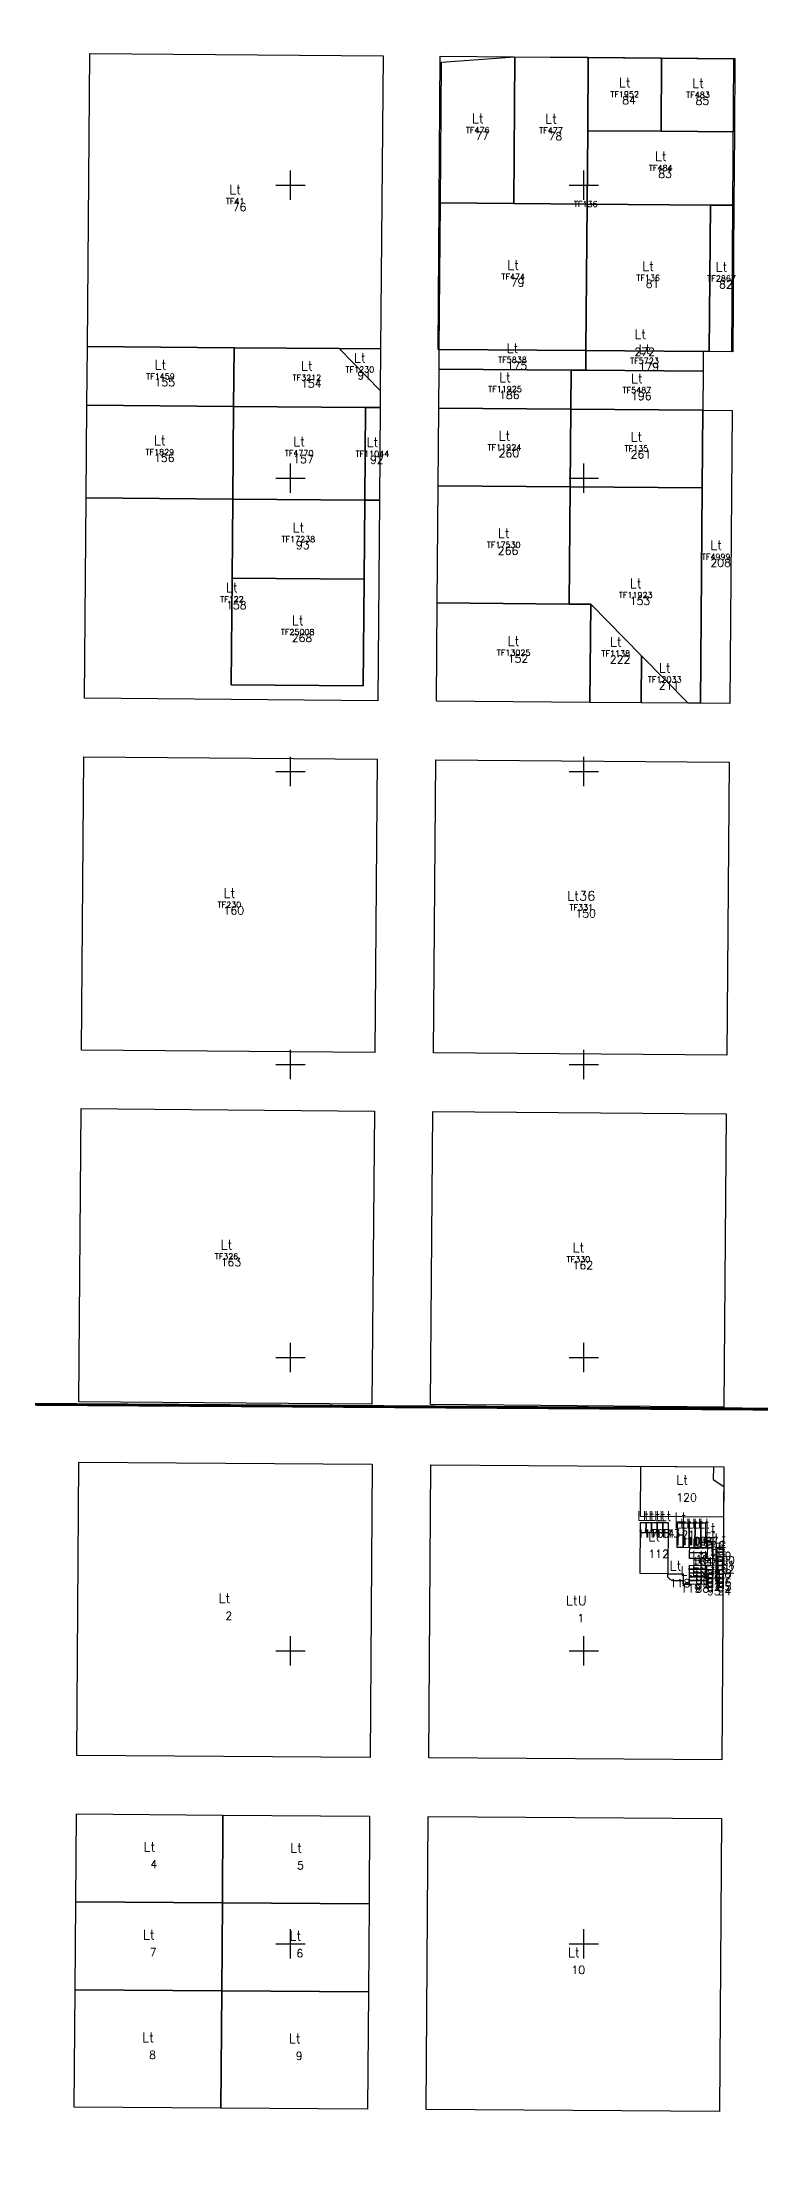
# Model space of a CAD drawing. Extents: x 385562 to 387872, y 587050 to 590157.
# Drawn here: x 386615 to 386860, y 587829 to 588549 of the extents above; entities that cross this region are included whole.
import ezdxf
from ezdxf.enums import TextEntityAlignment as Align

# ---------------------------------------------------------------- set-up
doc = ezdxf.new("R2010")
doc.units = 0
doc.header["$MEASUREMENT"] = 0
for name, color, linetype in [('croisillon', 7, 'CONTINUOUS'), ('L', 10, 'CONTINUOUS'), ('LOT', 10, 'CONTINUOUS'), ('LS', 7, 'CONTINUOUS'), ('PARCELLE', 160, 'CONTINUOUS'), ('TF', 160, 'CONTINUOUS'), ('TFNO', 160, 'CONTINUOUS')]:
    doc.layers.add(name, color=color, linetype=linetype)
doc.styles.add('ROMANC', font='romanc.shx', dxfattribs={"height": 10})

msp = doc.modelspace()

# ---------------------------------------------------------------- linework, layer by layer
at = {"layer": 'croisillon'}
for p, q in [((386700, 588495), (386700, 588505)), ((386800, 588495), (386800, 588505)), ((386695, 588500), (386705, 588500)), ((386795, 588500), (386805, 588500)), ((386700, 588395), (386700, 588405)), ((386800, 588395), (386800, 588405)), ((386695, 588400), (386705, 588400)), ((386795, 588400), (386805, 588400)), ((386700, 588295), (386700, 588305)), ((386800, 588295), (386800, 588305)), ((386695, 588300), (386705, 588300)), ((386795, 588300), (386805, 588300)), ((386700, 588195), (386700, 588205)), ((386800, 588195), (386800, 588205)), ((386695, 588200), (386705, 588200)), ((386795, 588200), (386805, 588200)), ((386700, 588095), (386700, 588105)), ((386800, 588095), (386800, 588105)), ((386695, 588100), (386705, 588100)), ((386795, 588100), (386805, 588100)), ((386695, 588000), (386705, 588000)), ((386700, 587995), (386700, 588005)), ((386795, 588000), (386805, 588000)), ((386800, 587995), (386800, 588005)), ((386695, 587900), (386705, 587900)), ((386700, 587895), (386700, 587905)), ((386795, 587900), (386805, 587900)), ((386800, 587895), (386800, 587905))]:
    msp.add_line(p, q, dxfattribs=at)
at = {"layer": 'L'}
for points in [[(386631.52, 588544.936), (386731.517, 588544.114), (386730.695, 588444.117), (386716.554, 588444.233), (386680.701, 588444.528), (386630.697, 588444.939)], [(386751.5, 588541.947), (386776.516, 588543.801), (386776.104, 588493.741), (386751.106, 588493.972)], [(386776.516, 588543.801), (386801.516, 588543.611), (386801.309, 588518.578), (386801.103, 588493.535), (386776.104, 588493.741)], [(386801.516, 588543.611), (386826.516, 588543.408), (386826.317, 588518.36), (386801.309, 588518.578)], [(386826.516, 588543.408), (386851.527, 588543.206), (386851.325, 588518.14), (386826.317, 588518.36)], [(386801.309, 588518.578), (386826.317, 588518.36), (386851.325, 588518.14), (386851.152, 588493.125), (386843.152, 588493.191), (386801.103, 588493.535)], [(386751.106, 588493.972), (386776.104, 588493.741), (386801.103, 588493.535), (386800.693, 588443.537), (386750.695, 588443.95)], [(386801.103, 588493.535), (386843.152, 588493.191), (386842.742, 588443.192), (386840.692, 588443.209), (386840.638, 588436.518), (386840.528, 588423.218), (386840.32, 588396.72), (386795.32, 588397.09), (386795.53, 588423.59), (386795.64, 588436.89), (386800.638, 588436.837), (386800.693, 588443.537)], [(386801.103, 588493.535), (386843.152, 588493.191), (386842.742, 588443.192), (386840.692, 588443.209), (386800.693, 588443.537)], [(386843.152, 588493.191), (386851.152, 588493.125), (386850.742, 588443.126), (386842.742, 588443.192)], [(386630.697, 588444.939), (386680.701, 588444.528), (386680.525, 588424.529), (386630.532, 588424.94)], [(386680.701, 588444.528), (386716.554, 588444.233), (386730.578, 588429.978), (386730.53, 588424.118), (386725.531, 588424.159), (386680.525, 588424.529)], [(386716.554, 588444.233), (386730.695, 588444.117), (386730.578, 588429.978)], [(386750.695, 588443.95), (386800.693, 588443.537), (386800.638, 588436.837), (386795.64, 588436.89), (386750.64, 588437.25)], [(386800.693, 588443.537), (386840.692, 588443.209), (386840.638, 588436.518), (386800.638, 588436.837)], [(386750.64, 588437.25), (386795.64, 588436.89), (386795.53, 588423.59), (386750.53, 588423.95)], [(386795.64, 588436.89), (386800.638, 588436.837), (386840.638, 588436.518), (386840.528, 588423.218), (386795.53, 588423.59)], [(386630.532, 588424.94), (386680.525, 588424.529), (386680.27, 588392.9), (386630.272, 588393.311)], [(386680.525, 588424.529), (386725.531, 588424.159), (386725.27, 588392.53), (386680.27, 588392.9)], [(386725.531, 588424.159), (386730.53, 588424.118), (386730.27, 588392.489), (386725.27, 588392.53)], [(386750.53, 588423.95), (386795.53, 588423.59), (386795.32, 588397.09), (386750.32, 588397.45)], [(386795.53, 588423.59), (386840.528, 588423.218), (386840.32, 588396.72), (386795.32, 588397.09)], [(386840.528, 588423.218), (386850.53, 588423.14), (386849.72, 588323.14), (386839.73, 588323.22), (386840.32, 588396.72)], [(386750.32, 588397.45), (386795.32, 588397.09), (386795, 588357.09), (386750, 588357.45)], [(386795.32, 588397.09), (386840.32, 588396.72), (386839.73, 588323.22), (386835.58, 588323.25), (386819.66, 588339.43), (386802.36, 588357.03), (386795, 588357.09)], [(386725.27, 588392.53), (386730.27, 588392.489), (386729.707, 588324.121), (386629.71, 588324.943), (386630.272, 588393.311), (386680.27, 588392.9), (386680.05, 588365.9), (386679.75, 588329.53), (386724.75, 588329.16), (386725.05, 588365.53)], [(386680.27, 588392.9), (386725.27, 588392.53), (386725.05, 588365.53), (386680.05, 588365.9)], [(386680.05, 588365.9), (386725.05, 588365.53), (386724.75, 588329.16), (386679.75, 588329.53)], [(386750, 588357.45), (386795, 588357.09), (386802.36, 588357.03), (386802.07, 588323.53), (386749.71, 588323.98)], [(386802.36, 588357.03), (386819.66, 588339.43), (386819.53, 588323.38), (386802.07, 588323.53)], [(386819.66, 588339.43), (386835.58, 588323.25), (386819.53, 588323.38)], [(386629.546, 588304.944), (386729.542, 588304.122), (386728.719, 588204.125), (386628.723, 588204.947)], [(386749.54, 588303.957), (386849.537, 588303.135), (386848.715, 588203.139), (386748.719, 588203.961)], [(386628.559, 588184.948), (386728.555, 588184.126), (386727.732, 588084.129), (386627.736, 588084.951)], [(386748.554, 588183.962), (386848.55, 588183.139), (386847.728, 588083.143), (386747.731, 588083.965)], [(386627.788, 588064.317), (386727.786, 588063.616), (386727.086, 587963.619), (386627.088, 587964.32)], [(386747.786, 588063.476), (386847.783, 588062.776), (386847.083, 587962.778), (386747.085, 587963.479)], [(386844.172, 588062.801), (386844.142, 588058.481), (386847.736, 588056.056), (386847.663, 588045.587), (386819.323, 588045.785), (386819.443, 588062.974)], [(386828.799, 588043.718), (386828.677, 588026.249), (386819.187, 588026.315), (386819.309, 588043.785)], [(386821.207, 588043.772), (386821.183, 588040.272), (386819.285, 588040.285), (386819.309, 588043.785)], [(386823.105, 588043.758), (386823.081, 588040.258), (386821.183, 588040.272), (386821.207, 588043.772)], [(386825.003, 588043.745), (386824.979, 588040.245), (386823.081, 588040.258), (386823.105, 588043.758)], [(386826.901, 588043.732), (386826.877, 588040.232), (386824.979, 588040.245), (386825.003, 588043.745)], [(386828.799, 588043.718), (386828.775, 588040.219), (386826.877, 588040.232), (386826.901, 588043.732)], [(386833.929, 588043.683), (386833.87, 588035.183), (386831.87, 588035.197), (386831.929, 588043.697)], [(386833.929, 588043.683), (386833.899, 588039.433), (386831.899, 588039.447), (386831.929, 588043.697)], [(386835.929, 588043.669), (386835.869, 588035.169), (386833.87, 588035.183), (386833.929, 588043.683)], [(386837.929, 588043.655), (386837.869, 588035.155), (386835.869, 588035.169), (386835.929, 588043.669)], [(386839.929, 588043.641), (386839.869, 588035.141), (386837.869, 588035.155), (386837.929, 588043.655)], [(386841.929, 588043.627), (386841.869, 588035.127), (386839.869, 588035.141), (386839.929, 588043.641)], [(386844.003, 588037.112), (386843.989, 588035.112), (386841.869, 588035.127), (386841.883, 588037.127)], [(386844.014, 588038.612), (386844.003, 588037.112), (386841.883, 588037.127), (386841.894, 588038.627)], [(386841.827, 588029.127), (386841.818, 588027.827), (386836.028, 588027.867), (386836.037, 588029.167)], [(386841.857, 588033.427), (386841.843, 588031.427), (386836.054, 588031.467), (386836.068, 588033.467)], [(386843.963, 588031.412), (386841.843, 588031.427), (386841.857, 588033.427), (386836.068, 588033.467), (386836.079, 588035.167), (386841.869, 588035.127), (386843.989, 588035.112)], [(386843.947, 588029.112), (386843.937, 588027.612), (386841.817, 588027.627), (386841.827, 588029.127)], [(386847.547, 588029.087), (386847.537, 588027.587), (386845.437, 588027.602), (386845.447, 588029.102)], [(386847.558, 588030.587), (386847.547, 588029.087), (386845.447, 588029.102), (386845.458, 588030.601)], [(386847.568, 588032.087), (386847.558, 588030.587), (386845.458, 588030.601), (386845.468, 588032.101)], [(386847.579, 588033.587), (386847.568, 588032.087), (386845.468, 588032.101), (386845.479, 588033.601)], [(386847.589, 588035.087), (386847.579, 588033.587), (386845.479, 588033.601), (386845.489, 588035.101)], [(386833.877, 588026.213), (386833.86, 588023.833), (386830.393, 588023.857), (386829.878, 588024.073), (386829.47, 588024.345), (386829.062, 588024.617), (386828.669, 588025.059), (386828.677, 588026.249)], [(386835.992, 588022.668), (386833.852, 588022.683), (386833.86, 588023.833), (386833.852, 588022.683)], [(386836.001, 588023.968), (386841.791, 588023.927), (386841.782, 588022.627), (386835.992, 588022.668)], [(386841.8, 588025.227), (386841.791, 588023.927), (386836.001, 588023.968), (386836.01, 588025.267)], [(386841.809, 588026.527), (386841.8, 588025.227), (386836.01, 588025.267), (386836.019, 588026.567)], [(386841.818, 588027.827), (386841.809, 588026.527), (386836.019, 588026.567), (386836.028, 588027.867)], [(386843.905, 588023.112), (386843.895, 588021.612), (386841.775, 588021.627), (386841.785, 588023.127)], [(386843.916, 588024.612), (386843.905, 588023.112), (386841.785, 588023.127), (386841.796, 588024.627)], [(386843.926, 588026.112), (386843.916, 588024.612), (386841.796, 588024.627), (386841.806, 588026.127)], [(386843.937, 588027.612), (386843.926, 588026.112), (386841.806, 588026.127), (386841.817, 588027.627)], [(386847.505, 588023.087), (386847.495, 588021.587), (386845.395, 588021.602), (386845.405, 588023.102)], [(386847.516, 588024.587), (386847.505, 588023.087), (386845.405, 588023.102), (386845.416, 588024.602)], [(386847.526, 588026.087), (386847.516, 588024.587), (386845.416, 588024.602), (386845.426, 588026.102)], [(386847.537, 588027.587), (386847.526, 588026.087), (386845.426, 588026.102), (386845.437, 588027.602)], [(386626.948, 587944.32), (386676.947, 587943.97), (386676.736, 587913.969), (386626.738, 587914.32)], [(386676.947, 587943.97), (386726.945, 587943.62), (386726.735, 587913.619), (386676.736, 587913.969)], [(386746.945, 587943.48), (386846.942, 587942.78), (386846.242, 587842.782), (386746.245, 587843.481)], [(386626.738, 587914.32), (386676.736, 587913.969), (386676.526, 587883.97), (386626.528, 587884.319)], [(386676.736, 587913.969), (386726.735, 587913.619), (386726.525, 587883.62), (386676.526, 587883.97)], [(386626.528, 587884.319), (386676.526, 587883.97), (386676.247, 587843.971), (386626.248, 587844.32)], [(386676.526, 587883.97), (386726.525, 587883.62), (386726.245, 587843.621), (386676.247, 587843.971)]]:
    msp.add_lwpolyline(points, close=True, dxfattribs=at)
at = {"layer": 'LS', "const_width": 1}
msp.add_lwpolyline([(386867.9, 588082.4), (386438.2, 588085.2), (386438.1, 588075), (386239.2, 588084.5), (386085.1, 588106.4), (386015.8, 588386.5), (385840.19, 588612.01), (385823.461, 588651.513), (385830.504, 588669.644), (385802.823, 588726.806), (385820.118, 588762.929), (385808.516, 588811.053), (385758.2, 588902), (385790.8, 588925), (385820.5, 588987), (385836, 589049.1), (385883.9, 589047), (385883.9, 589029), (386393.8, 589026.5), (386873.8, 589023)], dxfattribs=at)
msp.add_lwpolyline([(386085.1, 588106.4), (386239.2, 588084.5), (386438.1, 588075), (386438.2, 588085.2), (386867.9, 588082.4), (386864.3, 587443.5), (387043.6, 587213), (387053.2, 587183.1), (387070.2, 587110.5), (386987.2, 587074.3), (386616.3, 587054.5), (386458, 587175), (386443.9, 587174), (386227.2, 587336.5), (386225, 587349), (386075.2, 587645), (385917, 587840), (385937.3, 587863.5), (385922.5, 587891.5), (385930.4, 587899), (385938.9, 587892.3), (386092.1, 588006)], close=True, dxfattribs=at)
at = {"layer": 'TF'}
for points in [[(386631.52, 588544.936), (386731.517, 588544.114), (386730.695, 588444.117), (386716.554, 588444.233), (386680.701, 588444.528), (386630.697, 588444.939)], [(386751.006, 588543.954), (386851.002, 588543.132), (386850.302, 588443.134), (386750.306, 588443.956)], [(386751.5, 588541.947), (386776.516, 588543.801), (386776.104, 588493.741), (386751.106, 588493.972)], [(386776.516, 588543.801), (386801.516, 588543.611), (386801.309, 588518.578), (386801.103, 588493.535), (386776.104, 588493.741)], [(386801.516, 588543.611), (386826.516, 588543.408), (386826.317, 588518.36), (386801.309, 588518.578)], [(386826.516, 588543.408), (386851.527, 588543.206), (386851.325, 588518.14), (386826.317, 588518.36)], [(386801.309, 588518.578), (386826.317, 588518.36), (386851.325, 588518.14), (386851.152, 588493.125), (386843.152, 588493.191), (386801.103, 588493.535)], [(386751.106, 588493.972), (386776.104, 588493.741), (386801.103, 588493.535), (386800.693, 588443.537), (386750.695, 588443.95)], [(386801.103, 588493.535), (386843.152, 588493.191), (386842.742, 588443.192), (386840.692, 588443.209), (386800.693, 588443.537)], [(386843.152, 588493.191), (386851.152, 588493.125), (386850.742, 588443.126), (386842.742, 588443.192)], [(386630.697, 588444.939), (386680.701, 588444.528), (386680.525, 588424.529), (386630.532, 588424.94)], [(386680.701, 588444.528), (386716.554, 588444.233), (386730.578, 588429.978), (386730.53, 588424.118), (386725.531, 588424.159), (386680.525, 588424.529)], [(386716.554, 588444.233), (386730.695, 588444.117), (386730.578, 588429.978)], [(386750.695, 588443.95), (386800.693, 588443.537), (386800.638, 588436.837), (386795.64, 588436.89), (386750.64, 588437.25)], [(386800.693, 588443.537), (386840.692, 588443.209), (386840.638, 588436.518), (386800.638, 588436.837)], [(386750.64, 588437.25), (386795.64, 588436.89), (386795.53, 588423.59), (386750.53, 588423.95)], [(386795.64, 588436.89), (386800.638, 588436.837), (386840.638, 588436.518), (386840.528, 588423.218), (386795.53, 588423.59)], [(386630.532, 588424.94), (386680.525, 588424.529), (386680.27, 588392.9), (386630.272, 588393.311)], [(386680.525, 588424.529), (386725.531, 588424.159), (386725.27, 588392.53), (386680.27, 588392.9)], [(386725.531, 588424.159), (386730.53, 588424.118), (386730.27, 588392.489), (386725.27, 588392.53)], [(386750.53, 588423.95), (386795.53, 588423.59), (386795.32, 588397.09), (386750.32, 588397.45)], [(386795.53, 588423.59), (386840.528, 588423.218), (386840.32, 588396.72), (386795.32, 588397.09)], [(386840.528, 588423.218), (386850.53, 588423.14), (386849.72, 588323.14), (386839.73, 588323.22), (386840.32, 588396.72)], [(386750.32, 588397.45), (386795.32, 588397.09), (386795, 588357.09), (386750, 588357.45)], [(386795.32, 588397.09), (386840.32, 588396.72), (386839.73, 588323.22), (386835.58, 588323.25), (386819.66, 588339.43), (386802.36, 588357.03), (386795, 588357.09)], [(386725.27, 588392.53), (386730.27, 588392.489), (386729.707, 588324.121), (386629.71, 588324.943), (386630.272, 588393.311), (386680.27, 588392.9), (386680.05, 588365.9), (386679.75, 588329.53), (386724.75, 588329.16), (386725.05, 588365.53)], [(386680.27, 588392.9), (386725.27, 588392.53), (386725.05, 588365.53), (386680.05, 588365.9)], [(386680.05, 588365.9), (386725.05, 588365.53), (386724.75, 588329.16), (386679.75, 588329.53)], [(386750, 588357.45), (386795, 588357.09), (386802.36, 588357.03), (386802.07, 588323.53), (386749.71, 588323.98)], [(386802.36, 588357.03), (386819.66, 588339.43), (386819.53, 588323.38), (386802.07, 588323.53)], [(386819.66, 588339.43), (386835.58, 588323.25), (386819.53, 588323.38)], [(386629.546, 588304.944), (386729.542, 588304.122), (386728.719, 588204.125), (386628.723, 588204.947)], [(386749.54, 588303.957), (386849.537, 588303.135), (386848.715, 588203.139), (386748.719, 588203.961)], [(386628.559, 588184.948), (386728.555, 588184.126), (386727.732, 588084.129), (386627.736, 588084.951)], [(386748.554, 588183.962), (386848.55, 588183.139), (386847.728, 588083.143), (386747.731, 588083.965)]]:
    msp.add_lwpolyline(points, close=True, dxfattribs=at)

# ---------------------------------------------------------------- texts
at = {"layer": 'LOT', "style": 'ROMANC'}
for s, p in [('Lt', (386813.9125, 588534.9855)), ('Lt', (386838.922, 588534.774)), ('Lt', (386763.811, 588522.771)), ('Lt', (386788.81, 588522.668)), ('Lt', (386826.214, 588509.8515)), ('Lt', (386681.107, 588498.5265)), ('Lt', (386775.899, 588472.7545)), ('Lt', (386821.9225, 588472.3635)), ('Lt', (386846.947, 588472.1585)), ('Lt', (386775.6665, 588444.3935)), ('Lt', (386819.236, 588449.1275)), ('Lt', (386655.6165, 588438.734)), ('Lt', (386705.5515, 588438.323)), ('Lt', (386723.6245, 588441.1055)), ('Lt', (386820.665, 588444.0275)), ('Lt', (386773.085, 588434.42)), ('Lt', (386818.084, 588434.054)), ('Lt', (386655.3985, 588412.92)), ('Lt', (386702.9005, 588412.5295)), ('Lt', (386727.9, 588412.324)), ('Lt', (386772.925, 588414.52)), ('Lt', (386817.924, 588414.155)), ('Lt', (386702.66, 588383.215)), ('Lt', (386772.66, 588381.27)), ('Lt', (386845.13, 588377.179)), ('Lt', (386679.99, 588362.716)), ('Lt', (386817.66, 588364.155)), ('Lt', (386702.4, 588351.53)), ('Lt', (386776.035, 588344.49)), ('Lt', (386810.865, 588344.205)), ('Lt', (386827.555, 588335.34)), ('Lt', (386679.1325, 588258.5345)), ('Lt36', (386799.128, 588257.548)), ('Lt', (386678.1455, 588138.5385)), ('Lt', (386798.1405, 588137.5525)), ('Lt', (386833.5295, 588058.2805)), ('Lt', (386820.246, 588046.0285)), ('Lt', (386822.144, 588046.015)), ('Lt', (386824.042, 588046.0015)), ('Lt', (386825.94, 588045.9885)), ('Lt', (386827.838, 588045.9755)), ('Lt', (386832.8995, 588043.44)), ('Lt', (386832.914, 588045.565)), ('Lt', (386834.8995, 588043.426)), ('Lt', (386836.899, 588043.412)), ('Lt', (386838.899, 588043.398)), ('Lt', (386840.899, 588043.384)), ('Lt', (386842.9485, 588041.8695)), ('Lt', (386823.993, 588039.017)), ('Lt', (386838.9555, 588036.447)), ('Lt', (386840.0285, 588037.2895)), ('Lt', (386842.936, 588040.1195)), ('Lt', (386846.513, 588035.344)), ('Lt', (386846.5235, 588036.844)), ('Lt', (386846.534, 588038.344)), ('Lt', (386831.273, 588029.041)), ('Lt', (386834.922, 588027.2505)), ('Lt', (386838.8915, 588027.2975)), ('Lt', (386838.9005, 588028.597)), ('Lt', (386838.9095, 588029.897)), ('Lt', (386838.9185, 588031.197)), ('Lt', (386838.9275, 588032.497)), ('Lt', (386842.8505, 588027.8695)), ('Lt', (386842.861, 588029.3695)), ('Lt', (386842.8715, 588030.8695)), ('Lt', (386842.882, 588032.3695)), ('Lt', (386846.4605, 588027.8445)), ('Lt', (386846.471, 588029.3445)), ('Lt', (386846.4815, 588030.8445)), ('Lt', (386846.492, 588032.3445)), ('Lt', (386846.5025, 588033.844)), ('Lt', (386842.84, 588026.3695)), ('Lt', (386846.45, 588026.3445)), ('Lt', (386677.437, 588017.968)), ('LtU', (386797.434, 588017.127)), ('Lt', (386651.8425, 587933.1445)), ('Lt', (386701.8405, 587932.7945)), ('Lt', (386651.632, 587903.145)), ('Lt', (386701.6305, 587902.7945)), ('Lt', (386796.5935, 587897.131)), ('Lt', (386651.387, 587868.145)), ('Lt', (386701.386, 587867.7955))]:
    msp.add_text(s, height=3.23, dxfattribs=at).set_placement(p, align=Align.MIDDLE)
at = {"layer": 'PARCELLE', "style": 'ROMANC'}
for s, p in [('84', (386815.4125, 588528.9855)), ('85', (386840.422, 588528.774)), ('77', (386765.311, 588516.771)), ('78', (386790.31, 588516.668)), ('83', (386827.714, 588503.8515)), ('76', (386682.607, 588492.5265)), ('79', (386777.399, 588466.7545)), ('81', (386823.4225, 588466.3635)), ('82', (386848.447, 588466.1585)), ('175', (386777.1665, 588438.3935)), ('272', (386820.736, 588443.1275)), ('179', (386822.165, 588438.0275)), ('155', (386657.1165, 588432.734)), ('154', (386707.0515, 588432.323)), ('91', (386725.1245, 588435.1055)), ('186', (386774.585, 588428.42)), ('196', (386819.584, 588428.054)), ('156', (386656.8985, 588406.92)), ('157', (386704.4005, 588406.5295)), ('92', (386729.4, 588406.324)), ('260', (386774.425, 588408.52)), ('261', (386819.424, 588408.155)), ('93', (386704.16, 588377.215)), ('266', (386774.16, 588375.27)), ('208', (386846.63, 588371.179)), ('158', (386681.49, 588356.716)), ('153', (386819.16, 588358.155)), ('268', (386703.9, 588345.53)), ('152', (386777.535, 588338.49)), ('222', (386812.365, 588338.205)), ('211', (386829.055, 588329.34)), ('160', (386680.6325, 588252.5345)), ('150', (386800.628, 588251.548)), ('163', (386679.6455, 588132.5385)), ('162', (386799.6405, 588131.5525)), ('120', (386835.0295, 588052.2805)), ('117', (386821.746, 588040.0285)), ('116', (386823.644, 588040.015)), ('115', (386825.542, 588040.0015)), ('114', (386827.44, 588039.9885)), ('113', (386829.338, 588039.9755)), ('111', (386834.3995, 588037.44)), ('121', (386834.414, 588039.565)), ('110', (386836.3995, 588037.426)), ('109', (386838.399, 588037.412)), ('108', (386840.399, 588037.398)), ('107', (386842.399, 588037.384)), ('106', (386844.4485, 588035.8695)), ('112', (386825.493, 588033.017)), ('104', (386840.4555, 588030.447)), ('103', (386841.5285, 588031.2895)), ('105', (386844.436, 588034.1195)), ('102', (386848.0025, 588027.844)), ('101', (386848.013, 588029.344)), ('100', (386848.0235, 588030.844)), ('99', (386848.034, 588032.344)), ('118', (386832.773, 588023.041)), ('119', (386836.422, 588021.2505)), ('88', (386840.3915, 588021.2975)), ('87', (386840.4005, 588022.597)), ('86', (386840.4095, 588023.897)), ('85', (386840.4185, 588025.197)), ('84', (386840.4275, 588026.497)), ('93', (386844.34, 588020.3695)), ('92', (386844.3505, 588021.8695)), ('91', (386844.361, 588023.3695)), ('90', (386844.3715, 588024.8695)), ('89', (386844.382, 588026.3695)), ('94', (386847.95, 588020.3445)), ('95', (386847.9605, 588021.8445)), ('96', (386847.971, 588023.3445)), ('97', (386847.9815, 588024.8445)), ('98', (386847.992, 588026.3445)), ('2', (386678.937, 588011.968)), ('1', (386798.934, 588011.127)), ('4', (386653.3425, 587927.1445)), ('5', (386703.3405, 587926.7945)), ('7', (386653.132, 587897.145)), ('6', (386703.1305, 587896.7945)), ('10', (386798.0935, 587891.131)), ('8', (386652.887, 587862.145)), ('9', (386702.886, 587861.7955))]:
    msp.add_text(s, height=2.73, dxfattribs=at).set_placement(p, align=Align.MIDDLE)
at = {"layer": 'TFNO', "style": 'ROMANC'}
for s, p in [('TF1952', (386813.9125, 588530.9855)), ('TF483', (386838.922, 588530.774)), ('TF476', (386763.811, 588518.771)), ('TF477', (386788.81, 588518.668)), ('TF484', (386826.214, 588505.8515)), ('TF41', (386681.107, 588494.5265)), ('TF136', (386800.654, 588493.544)), ('TF474', (386775.899, 588468.7545)), ('TF136', (386821.9225, 588468.3635)), ('TF2867', (386846.947, 588468.1585)), ('TF5838', (386775.6665, 588440.3935)), ('TF5723', (386820.665, 588440.0275)), ('TF1459', (386655.6165, 588434.734)), ('TF3212', (386705.5515, 588434.323)), ('TF1230', (386723.6245, 588437.1055)), ('TF11925', (386773.085, 588430.42)), ('TF5487', (386818.084, 588430.054)), ('TF11924', (386772.925, 588410.52)), ('TF135', (386817.924, 588410.155)), ('TF1829', (386655.3985, 588408.92)), ('TF4770', (386702.9005, 588408.5295)), ('TF11044', (386727.9, 588408.324)), ('TF17238', (386702.66, 588379.215)), ('TF17530', (386772.66, 588377.27)), ('TF4999', (386845.13, 588373.179)), ('TF122', (386679.99, 588358.716)), ('TF11923', (386817.66, 588360.155)), ('TF25008', (386702.4, 588347.53)), ('TF13025', (386776.035, 588340.49)), ('TF1138', (386810.865, 588340.205)), ('TF12033', (386827.555, 588331.34)), ('TF230', (386679.1325, 588254.5345)), ('TF331', (386799.128, 588253.548)), ('TF326', (386678.1455, 588134.5385)), ('TF330', (386798.1405, 588133.5525))]:
    msp.add_text(s, height=2, dxfattribs=at).set_placement(p, align=Align.MIDDLE)

doc.saveas('drawing.dxf')
